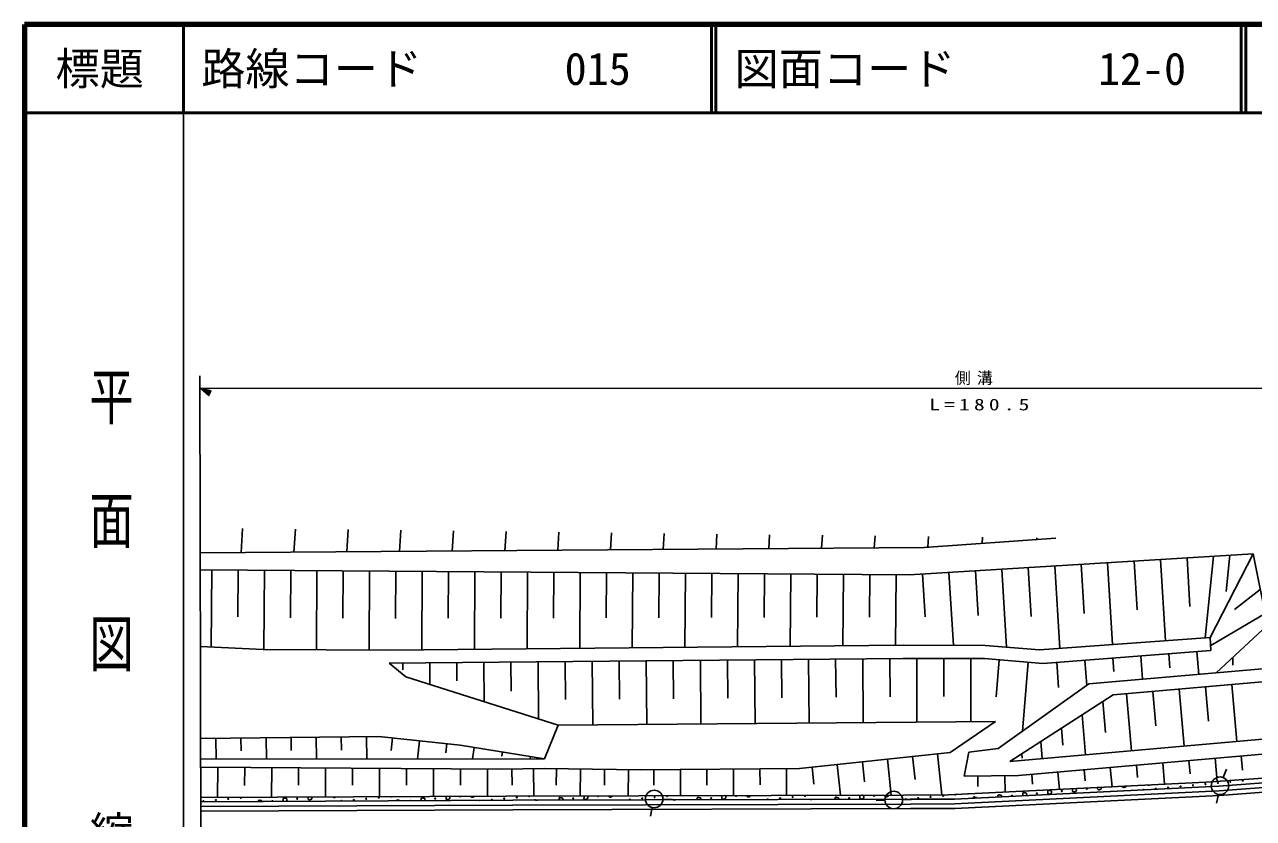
# Model space of a CAD drawing. Units: millimetres, scale not verified. Extents: x 40000 to 680000, y 20000 to 380000.
# Drawn here: x 40000 to 179120, y 290101 to 380000 of the extents above; entities that cross this region are included whole.
import ezdxf
from ezdxf.enums import TextEntityAlignment as Align

# ---------------------------------------------------------------- set-up
doc = ezdxf.new("R2010")
doc.units = ezdxf.units.MM
doc.header["$LTSCALE"] = 1000
for name, color, linetype, lineweight in [('M-BGD', 7, 'Continuous', 25), ('M-BGD-HTXT', 7, 'Continuous', 13), ('M-TTL', 2, 'Continuous', 140), ('M-TTL-BAND', 7, 'Continuous', 25), ('M-TTL-LINE', 7, 'Continuous', 50)]:
    doc.layers.add(name, color=color, linetype=linetype, lineweight=lineweight)
doc.layers.add('M-TTL-TXT', color=7, linetype='Continuous')
doc.styles.add('@ＭＳ ゴシック', font='')
doc.styles.add('ＭＳ ゴシック', font='')
doc.styles.get('@ＭＳ ゴシック').set_extended_font_data('@MS Gothic')
doc.styles.get('ＭＳ ゴシック').set_extended_font_data('MS Gothic')

# ---------------------------------------------------------------- blocks, each defined once
blk = doc.blocks.new('BUHIN189')
at = {"color": 7, "linetype": 'Continuous', "lineweight": 25}
blk.add_circle((0, 0), 995, dxfattribs=at)
blk = doc.blocks.new('BUHIN562')
at = {"color": 7, "linetype": 'Continuous', "lineweight": 13}
for points in [[(0, 0), (237, -1267), (805, -1006)], [(107, -233), (687, -974), (289, -1156)], [(159, -347), (625, -951), (313, -1094)], [(212, -463), (563, -928), (336, -1032)], [(264, -577), (501, -905), (359, -970)]]:
    blk.add_lwpolyline(points, close=True, dxfattribs=at)
for points in [[(53, -116), (749, -997), (266, -1219), (55, -119)], [(410, -895), (318, -693), (439, -882), (382, -908), (318, -693)]]:
    blk.add_lwpolyline(points, dxfattribs=at)

msp = doc.modelspace()

# ---------------------------------------------------------------- linework, layer by layer
at = {"layer": 'M-BGD'}
for p, q in [((59847, 340205), (59977, 280746)), ((64687, 322946), (64518, 320198)), ((70654, 322875), (70491, 320243)), ((76620, 322804), (76465, 320288)), ((82586, 322733), (82439, 320333)), ((88553, 322662), (88412, 320378)), ((94519, 322591), (94386, 320423)), ((100486, 322519), (100359, 320468)), ((106452, 322448), (106333, 320513)), ((112419, 322377), (112307, 320558)), ((118385, 322306), (118280, 320603)), ((124352, 322235), (124254, 320648)), ((130318, 322164), (130227, 320693)), ((136285, 322093), (136201, 320738)), ((141853, 320780), (156751, 321850)), ((142330, 322021), (142270, 320810)), ((148462, 321948), (148427, 321252)), ((154593, 321875), (154584, 321694)), ((59890, 320164), (141853, 320780)), ((179091, 320063), (140154, 317691)), ((179091, 320063), (174227, 310599)), ((179091, 320063), (180700, 311974)), ((156627, 318694), (157196, 309362)), ((159623, 318877), (159962, 313298)), ((162618, 319059), (163182, 309797)), ((165613, 319242), (165950, 313705)), ((168608, 319424), (169168, 310231)), ((171603, 319607), (171938, 314112)), ((174598, 319789), (173656, 310557)), ((176449, 319902), (176017, 315790)), ((140154, 317691), (59895, 318257)), ((61186, 318248), (61124, 309517)), ((64166, 318227), (64128, 312916)), ((67146, 318206), (67082, 309238)), ((70125, 318185), (70088, 312808)), ((73105, 318164), (73042, 309208)), ((76085, 318143), (76047, 312773)), ((79065, 318122), (79002, 309179)), ((82045, 318101), (82007, 312745)), ((85025, 318080), (84963, 309203)), ((88005, 318059), (87968, 312762)), ((90985, 318038), (90923, 309260)), ((93965, 318017), (93928, 312779)), ((96945, 317996), (96884, 309316)), ((99925, 317975), (99888, 312797)), ((102905, 317954), (102844, 309373)), ((105885, 317933), (105849, 312814)), ((108865, 317912), (108805, 309429)), ((111845, 317891), (111809, 312831)), ((114825, 317870), (114766, 309486)), ((117805, 317849), (117769, 312848)), ((120785, 317828), (120726, 309542)), ((123765, 317807), (123730, 312865)), ((126744, 317786), (126687, 309599)), ((129724, 317765), (129690, 312882)), ((132704, 317744), (132647, 309655)), ((135684, 317723), (135650, 312899)), ((138664, 317702), (138608, 309712)), ((141652, 317782), (141947, 312941)), ((144647, 317965), (145150, 309705)), ((147642, 318147), (147951, 313077)), ((150637, 318330), (151175, 309497)), ((153632, 318512), (153971, 312955)), ((179895, 316018), (176989, 313768)), ((180432, 313322), (174282, 309677)), ((160493, 305326), (241100, 312408)), ((180700, 311974), (174894, 306591)), ((154889, 309194), (174227, 310599)), ((163237, 304087), (246934, 311440)), ((174227, 310599), (174315, 309122)), ((59913, 309574), (67012, 309238)), ((67012, 309238), (81263, 309168)), ((81263, 309168), (139478, 309720)), ((139478, 309720), (148736, 309696)), ((148736, 309696), (154889, 309194)), ((155262, 307659), (174315, 309122)), ((172727, 309000), (172925, 306418)), ((81277, 307668), (139483, 308220)), ((83158, 306126), (81277, 307668)), ((82809, 307682), (82816, 306915)), ((85872, 307712), (85895, 305261)), ((88936, 307741), (88955, 305670)), ((91999, 307770), (92041, 303319)), ((95063, 307799), (95094, 304528)), ((98126, 307828), (98187, 301377)), ((101190, 307857), (101230, 303555)), ((104253, 307886), (104321, 300711)), ((107317, 307915), (107357, 303607)), ((110380, 307944), (110448, 300759)), ((113443, 307973), (113484, 303659)), ((116507, 308002), (116575, 300807)), ((119570, 308031), (119611, 303711)), ((122634, 308060), (122702, 300854)), ((125697, 308089), (125738, 303763)), ((128761, 308119), (128829, 300902)), ((131824, 308148), (131865, 303815)), ((134888, 308177), (134956, 300950)), ((137951, 308206), (137993, 303867)), ((139483, 308220), (148673, 308196)), ((141015, 308216), (140996, 300997)), ((144078, 308208), (144067, 303896)), ((147141, 308200), (147122, 301045)), ((148673, 308196), (155262, 307659)), ((150320, 308062), (149978, 303864)), ((153615, 307793), (152978, 299982)), ((156850, 307781), (157070, 304910)), ((160025, 308025), (160246, 305151)), ((163201, 308269), (163319, 306732)), ((166376, 308513), (166580, 305861)), ((169552, 308756), (169675, 307144)), ((176774, 308335), (176794, 307442)), ((100391, 300680), (83158, 306126)), ((151527, 296549), (273316, 307248)), ((160493, 305326), (150213, 298016)), ((152541, 294967), (265206, 304864)), ((170710, 304744), (171278, 298284)), ((173699, 305007), (174040, 301130)), ((176688, 305269), (177256, 298809)), ((163237, 304087), (151527, 296549)), ((162066, 303334), (162373, 299845)), ((165299, 297758), (164732, 304219)), ((167721, 304481), (168061, 300605)), ((100391, 300680), (98869, 296848)), ((100391, 300680), (149927, 301067)), ((149927, 301067), (144790, 297567)), ((160121, 297304), (159724, 301826)), ((59936, 299135), (80118, 299389)), ((61661, 299157), (61691, 296803)), ((64501, 299193), (64519, 297761)), ((67340, 299228), (67371, 296809)), ((70180, 299264), (70198, 297793)), ((73019, 299300), (73051, 296816)), ((75859, 299335), (75878, 297826)), ((78699, 299371), (78731, 296823)), ((89325, 298404), (80118, 299389)), ((81653, 299225), (81499, 297786)), ((157382, 300318), (157553, 298380)), ((84722, 298897), (84501, 296830)), ((87791, 298568), (87679, 297528)), ((89325, 298404), (98869, 296848)), ((90916, 298145), (90702, 296838)), ((150213, 298016), (146896, 297602)), ((155040, 298810), (155211, 296872)), ((98869, 296848), (59941, 296800)), ((94097, 297626), (94020, 297155)), ((97278, 297107), (97235, 296846)), ((127745, 295757), (144790, 297567)), ((134847, 296511), (135088, 294246)), ((137688, 296813), (138120, 292744)), ((140529, 297114), (140807, 294499)), ((143370, 297416), (143863, 292772)), ((146356, 294886), (146896, 297602)), ((152893, 297428), (152936, 296933)), ((168848, 296399), (169061, 293973)), ((171813, 296660), (171947, 295135)), ((174778, 296920), (175010, 294277)), ((177742, 297181), (177884, 295571)), ((93943, 295696), (59943, 295910)), ((61864, 295898), (61843, 292480)), ((64919, 295879), (64907, 293848)), ((67974, 295860), (67953, 292508)), ((71029, 295840), (71017, 293849)), ((74085, 295821), (74064, 292536)), ((77140, 295802), (77127, 293851)), ((80195, 295783), (80174, 292564)), ((83250, 295764), (83238, 293852)), ((86305, 295744), (86285, 292592)), ((89360, 295725), (89348, 293854)), ((92415, 295706), (92396, 292620)), ((98860, 295753), (93943, 295696)), ((95172, 295711), (95193, 293863)), ((97631, 295739), (97667, 292638)), ((109741, 295611), (98860, 295753)), ((100220, 295736), (100196, 293881)), ((102941, 295700), (102901, 292652)), ((105661, 295664), (105637, 293861)), ((108381, 295628), (108342, 292666)), ((127745, 295757), (109741, 295611)), ((111241, 295623), (111256, 293853)), ((114242, 295647), (114266, 292682)), ((117243, 295672), (117257, 293882)), ((120243, 295696), (120268, 292697)), ((123244, 295720), (123259, 293911)), ((126245, 295745), (126269, 292713)), ((129166, 295908), (129369, 293996)), ((132006, 296209), (132376, 292729)), ((152541, 294967), (146356, 294886)), ((150995, 294947), (151019, 293092)), ((154024, 295097), (154121, 293987)), ((156988, 295358), (157161, 293392)), ((159953, 295618), (160063, 294369)), ((162918, 295878), (163111, 293682)), ((165883, 296139), (166005, 294752)), ((175702, 294731), (176064, 295663)), ((144548, 292775), (174499, 294239)), ((145281, 292297), (175221, 293760)), ((147902, 294906), (147918, 293727)), ((174340, 294231), (182323, 294822)), ((175208, 293759), (183188, 294350)), ((175248, 293220), (183229, 293811)), ((59951, 292471), (94507, 292630)), ((59952, 291989), (95265, 292152)), ((88121, 292601), (88128, 292579)), ((94507, 292630), (139525, 292748)), ((95265, 292152), (140283, 292270)), ((112279, 292270), (113278, 292242)), ((137402, 292167), (136403, 292140)), ((139402, 292213), (140402, 292232)), ((139525, 292748), (144548, 292775)), ((140283, 292270), (145281, 292297)), ((145296, 291757), (175248, 293220)), ((145310, 291237), (175273, 292701)), ((175149, 292817), (174958, 291835)), ((175286, 292702), (183269, 293293)), ((59953, 291449), (95267, 291612)), ((59954, 290929), (95269, 291092)), ((66875, 292041), (66881, 292021)), ((95267, 291612), (140285, 291730)), ((95269, 291092), (140287, 291210)), ((111068, 291321), (110857, 290343)), ((140285, 291730), (145296, 291757)), ((140287, 291210), (145310, 291237))]:
    msp.add_line(p, q, dxfattribs=at)
for points in [[(161896, 293623), (161901, 293602), (161893, 293524), (161873, 293471), (161847, 293432), (161780, 293388), (161715, 293366), (161654, 293358), (161591, 293349), (161539, 293364), (161492, 293397), (161459, 293469), (161463, 293588), (161463, 293602)], [(164701, 293760), (164690, 293731), (164663, 293692), (164597, 293648), (164531, 293626), (164471, 293617), (164407, 293608), (164356, 293624), (164308, 293656), (164276, 293729), (164276, 293739)], [(167361, 293890), (167348, 293885), (167287, 293877), (167224, 293868), (167179, 293881)], [(66460, 292019), (66460, 292035), (66461, 292092), (66480, 292126), (66507, 292157), (66551, 292174), (66629, 292149), (66686, 292136), (66732, 292130), (66777, 292131), (66820, 292116), (66844, 292103), (66864, 292074), (66875, 292041)], [(69294, 292032), (69274, 292076), (69278, 292195), (69276, 292295), (69277, 292352), (69296, 292386), (69323, 292417), (69367, 292434), (69445, 292409), (69503, 292395), (69549, 292390), (69594, 292391), (69636, 292375), (69661, 292363), (69681, 292334), (69691, 292301)], [(69691, 292301), (69702, 292266), (69716, 292209), (69708, 292131), (69688, 292078), (69662, 292039)], [(72519, 292526), (72533, 292469), (72525, 292391), (72505, 292338), (72478, 292299), (72412, 292255), (72346, 292233), (72286, 292224), (72222, 292215), (72171, 292231), (72123, 292263), (72091, 292336), (72095, 292454), (72093, 292527)], [(75269, 292541), (75228, 292514), (75163, 292492), (75103, 292484), (75039, 292475), (74987, 292490), (74940, 292523), (74932, 292540)], [(82081, 292091), (82081, 292111), (82100, 292145), (82127, 292176), (82171, 292194), (82249, 292169), (82307, 292155), (82353, 292149), (82398, 292150), (82440, 292135), (82465, 292122), (82485, 292094)], [(84895, 292104), (84899, 292214), (84897, 292314), (84898, 292371), (84917, 292405), (84944, 292436), (84988, 292453), (85066, 292428), (85123, 292414), (85169, 292409), (85214, 292410), (85256, 292394), (85281, 292382), (85301, 292353), (85312, 292320)], [(85312, 292320), (85323, 292285), (85337, 292228), (85329, 292151), (85312, 292106)], [(88128, 292579), (88139, 292545), (88153, 292488), (88145, 292410), (88125, 292357), (88099, 292318), (88032, 292274), (87967, 292252), (87907, 292243), (87843, 292234), (87791, 292250), (87744, 292282), (87711, 292355), (87715, 292473), (87713, 292573), (87714, 292599)], [(90940, 292613), (90915, 292577), (90849, 292533), (90783, 292511), (90723, 292503), (90659, 292494), (90608, 292509), (90560, 292542), (90529, 292612)], [(97720, 292164), (97748, 292195), (97792, 292213), (97870, 292188), (97927, 292174), (97973, 292168), (98018, 292169), (98053, 292157)], [(100517, 292161), (100519, 292233), (100517, 292333), (100518, 292390), (100537, 292424), (100564, 292455), (100608, 292472), (100686, 292447), (100744, 292433), (100790, 292428), (100835, 292429), (100877, 292413), (100902, 292401), (100921, 292372), (100932, 292339)], [(100932, 292339), (100943, 292304), (100957, 292248), (100949, 292170)], [(103749, 292599), (103760, 292564), (103774, 292507), (103766, 292429), (103746, 292376), (103719, 292337), (103653, 292293), (103587, 292271), (103527, 292262), (103463, 292253), (103412, 292269), (103364, 292301), (103332, 292374), (103336, 292492), (103334, 292592), (103335, 292649)], [(103723, 292654), (103738, 292632), (103749, 292599)], [(106572, 292662), (106562, 292636), (106536, 292596), (106469, 292553), (106404, 292531), (106343, 292522), (106280, 292513), (106228, 292528), (106181, 292561), (106148, 292633), (106149, 292660)], [(113341, 292184), (113368, 292215), (113412, 292232), (113490, 292207), (113548, 292193), (113594, 292187), (113639, 292188), (113650, 292184)], [(116138, 292189), (116140, 292252), (116138, 292352), (116139, 292409), (116157, 292443), (116185, 292474), (116229, 292491), (116307, 292466), (116364, 292453), (116410, 292447), (116455, 292448), (116497, 292432), (116522, 292420), (116542, 292391), (116553, 292358)], [(116553, 292358), (116564, 292323), (116578, 292267), (116570, 292189)], [(119369, 292618), (119380, 292583), (119394, 292526), (119386, 292448), (119366, 292395), (119340, 292356), (119273, 292312), (119208, 292290), (119147, 292282), (119084, 292272), (119032, 292288), (118985, 292321), (118952, 292393), (118956, 292511), (118954, 292612), (118955, 292668), (118969, 292694)], [(119314, 292692), (119339, 292679), (119358, 292651), (119369, 292618)], [(122201, 292702), (122183, 292655), (122156, 292615), (122090, 292572), (122024, 292550), (121964, 292541), (121900, 292532), (121849, 292548), (121801, 292580), (121769, 292652), (121771, 292701)], [(128969, 292211), (128989, 292234), (129033, 292251), (129111, 292226), (129168, 292212)], [(131759, 292216), (131760, 292271), (131758, 292371), (131759, 292428), (131778, 292462), (131805, 292493), (131849, 292510), (131927, 292485), (131985, 292472), (132031, 292466), (132076, 292467), (132118, 292451), (132143, 292439), (132162, 292410), (132173, 292377)], [(132173, 292377), (132184, 292342), (132198, 292286), (132191, 292217)], [(134990, 292637), (135001, 292602), (135015, 292545), (135007, 292467), (134987, 292414), (134960, 292375), (134894, 292331), (134828, 292309), (134768, 292301), (134704, 292291), (134653, 292307), (134605, 292340), (134573, 292412), (134577, 292530), (134574, 292631), (134576, 292687), (134594, 292722), (134606, 292735)], [(134783, 292735), (134801, 292731), (134847, 292725), (134892, 292726), (134934, 292711), (134959, 292699), (134979, 292670), (134990, 292637)], [(137825, 292743), (137823, 292727), (137803, 292674), (137777, 292635), (137710, 292591), (137645, 292569), (137584, 292560), (137521, 292551), (137469, 292567), (137422, 292599), (137389, 292671), (137392, 292742)], [(147379, 292400), (147380, 292447), (147398, 292481), (147426, 292512), (147469, 292529), (147548, 292504), (147605, 292491), (147651, 292485), (147696, 292486), (147738, 292471), (147763, 292458), (147783, 292429), (147786, 292419)], [(150197, 292537), (150197, 292549), (150195, 292650), (150196, 292707), (150215, 292741), (150242, 292772), (150286, 292789), (150364, 292764), (150422, 292750), (150468, 292744), (150513, 292746), (150555, 292730), (150580, 292718), (150599, 292689), (150610, 292656)], [(150610, 292656), (150621, 292621), (150635, 292564)], [(153017, 292675), (153010, 292690), (153014, 292809), (153011, 292909), (153013, 292966), (153031, 293000), (153059, 293031), (153102, 293048), (153181, 293023), (153238, 293010), (153284, 293004), (153329, 293005), (153371, 292990), (153396, 292977), (153416, 292948), (153427, 292915)], [(153427, 292915), (153438, 292881), (153452, 292824), (153444, 292746), (153425, 292695)], [(159060, 293434), (159071, 293400), (159085, 293343), (159077, 293265), (159057, 293212), (159030, 293173), (158964, 293129), (158898, 293107), (158838, 293098), (158774, 293089), (158723, 293105), (158675, 293137), (158643, 293209), (158647, 293328), (158644, 293428), (158645, 293464)], [(159038, 293483), (159049, 293467), (159060, 293434)]]:
    msp.add_lwpolyline(points, dxfattribs=at)
msp.add_lwpolyline([(156243, 293175), (156254, 293140), (156268, 293083), (156260, 293005), (156240, 292952), (156214, 292913), (156147, 292869), (156082, 292847), (156021, 292839), (155958, 292830), (155906, 292845), (155859, 292878), (155826, 292950), (155830, 293068), (155828, 293169), (155829, 293226), (155848, 293260), (155875, 293291), (155919, 293308), (155997, 293283), (156055, 293269), (156101, 293263), (156145, 293265), (156188, 293249), (156213, 293237), (156232, 293208)], close=True, dxfattribs=at)
for centre in [(169462, 293598), (170871, 293728), (172279, 293857), (173687, 293987), (175095, 294117), (176504, 294247), (177912, 294376), (61657, 292186), (63065, 292316), (70875, 292325), (77277, 292205), (78686, 292335), (80094, 292464), (86496, 292344), (92898, 292224), (94306, 292354), (95714, 292484), (102116, 292363), (108518, 292243), (109927, 292373), (111335, 292503), (117737, 292382), (120553, 292642), (124139, 292262), (125547, 292392), (126955, 292522), (128364, 292651), (133357, 292402), (136174, 292661), (139759, 292281), (141168, 292411), (142576, 292541), (143984, 292671), (151794, 292680), (154611, 292940), (157427, 293199), (160244, 293459), (168054, 293468), (60249, 292056)]:
    msp.add_circle(centre, 49.8, dxfattribs=at)
for centre, start, end in [((163060, 293718), 233.17284, 312.42028), ((64473, 292445), 111.66185, 68.86541), ((81502, 292594), 209.32615, 331.20112), ((89312, 292604), 177.69704, 2.83022), ((97123, 292613), 152.03742, 28.26294), ((104933, 292623), 136.44892, 43.85144), ((112743, 292632), 114.56341, 65.73695), ((145392, 292800), 163.5327, 22.06043), ((146801, 292930), 246.1891, 299.40402), ((166646, 293338), 5.20892, 180.38323), ((68059, 292066), 308.02873, 232.4989), ((75869, 292075), 345.22504, 195.3026), ((83679, 292085), 16.0224, 164.50523), ((91490, 292094), 53.64697, 126.88067)]:
    msp.add_arc(centre, 49.8, start, end, dxfattribs=at)
at = {"layer": 'M-BGD-HTXT'}
msp.add_line((59884, 338813), (187329, 338813), dxfattribs=at)
at = {"layer": 'M-TTL'}
for p, q in [((40000, 380000), (40000, 20000)), ((680000, 380000), (40000, 380000))]:
    msp.add_line(p, q, dxfattribs=at)
at = {"layer": 'M-TTL-BAND'}
msp.add_line((58000, 370000), (58000, 20000), dxfattribs=at)
at = {"layer": 'M-TTL-LINE'}
for p, q in [((58000, 380000), (58000, 370000)), ((117750, 380000), (117750, 370000)), ((118250, 380000), (118250, 370000)), ((177750, 380000), (177750, 370000)), ((178250, 380000), (178250, 370000)), ((40000, 370000), (680000, 370000))]:
    msp.add_line(p, q, dxfattribs=at)

# ---------------------------------------------------------------- block references
at = {"layer": 'M-BGD', "rotation": 38.71674}
for p in [(175340, 293799), (111279, 292298), (138402, 292193)]:
    msp.add_blockref('BUHIN189', p, dxfattribs=at)
at = {"layer": 'M-BGD-HTXT', "rotation": 38.71674}
msp.add_blockref('BUHIN562', (59884, 338813), dxfattribs=at)

# ---------------------------------------------------------------- texts
at = {"layer": 'M-BGD-HTXT', "char_height": 1320, "attachment_point": 7, "style": 'ＭＳ ゴシック'}
for s, insert in [('\\T1.39;側溝', (145313, 339174)), ('\\T1.39;\\W1.35;L=180.5', (142428, 336289))]:
    msp.add_mtext(s, dxfattribs=dict(at, insert=insert))
at = {"layer": 'M-TTL-BAND', "style": '@ＭＳ ゴシック', "width": 1.4}
msp.add_text('平  面  図', height=3666, rotation=270, dxfattribs=at).set_placement((49777, 306475), align=Align.MIDDLE_RIGHT)
at = {"layer": 'M-TTL-BAND', "style": '@ＭＳ ゴシック'}
msp.add_text('縮尺千分の一', height=3666, rotation=270, dxfattribs=at).set_placement((49777, 261030), align=Align.MIDDLE_RIGHT)
at = {"layer": 'M-TTL-TXT', "style": 'ＭＳ ゴシック'}
msp.add_text('標題', height=3666, dxfattribs=at).set_placement((48500, 375000), align=Align.MIDDLE_CENTER)
for s, p in [('路線コード', (60000, 375000)), ('図面コード', (120380, 375000)), ('015', (101142, 375000)), ('12-0', (161521, 375000))]:
    msp.add_text(s, height=3666, dxfattribs=at).set_placement(p, align=Align.MIDDLE_LEFT)

doc.saveas('drawing.dxf')
